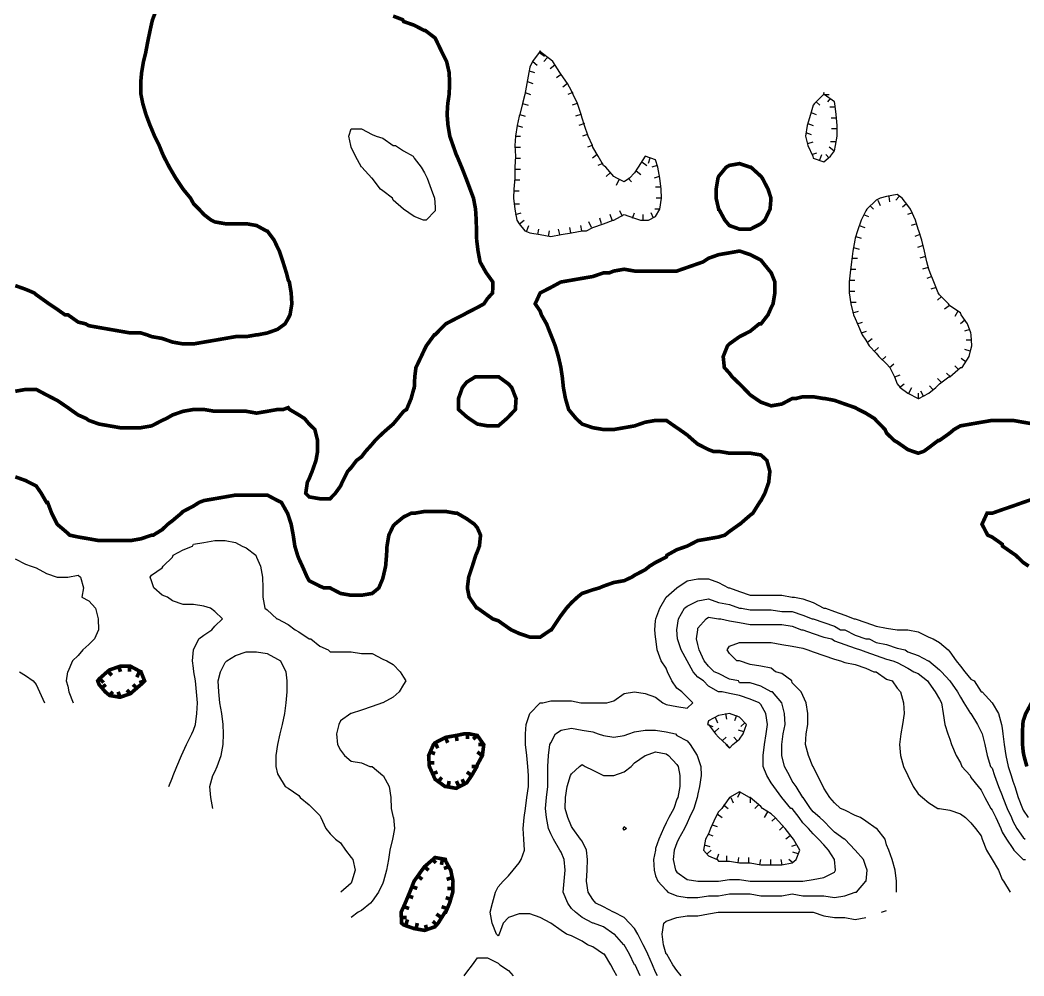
# Model space of a CAD drawing. Extents: x 628896 to 629881, y 4519193 to 4520125.
# Drawn here: x 629273.2 to 629548.8, y 4519193 to 4519455.4 of the extents above; entities that cross this region are included whole.
import ezdxf

# ---------------------------------------------------------------- set-up
doc = ezdxf.new("R2010")
doc.units = 0

msp = doc.modelspace()

# ---------------------------------------------------------------- linework, layer by layer
at = {"layer": 'GSLAYER', "linetype": 'CONTINUOUS', "const_width": 1, "flags": 128}
for points in [[(629271.875, 4519382.5), (629274.6875, 4519381.5), (629277.0625, 4519380.5), (629277.625, 4519380), (629280.4375, 4519378), (629281.125, 4519377.5), (629283.375, 4519376), (629285.5, 4519374.5), (629286.3125, 4519374.5), (629289.125, 4519372.5), (629291.1875, 4519372), (629292.0625, 4519371.5), (629294.875, 4519371), (629297.75, 4519370.5), (629300.625, 4519370), (629303.5, 4519369.5), (629306.375, 4519369.5), (629308, 4519369), (629309.3125, 4519368.5), (629312.1875, 4519368), (629315.0625, 4519367), (629317.9375, 4519366.5), (629320.8125, 4519366.5), (629323.6875, 4519367), (629326.625, 4519367.5), (629329.5, 4519368), (629332.375, 4519368.5), (629335.3125, 4519368.5), (629338.125, 4519369), (629338.4375, 4519369), (629341.0625, 4519369.5), (629343.875, 4519370.5), (629345.9375, 4519372), (629346.8125, 4519373.5), (629347.3125, 4519374.5), (629347.8125, 4519377.5), (629347.625, 4519380.5), (629347.125, 4519383.5), (629346.8125, 4519384), (629346.3125, 4519386), (629345.375, 4519389), (629344.375, 4519392), (629343.875, 4519393), (629342.9375, 4519395), (629341.0625, 4519397.5), (629340.875, 4519397.5), (629338.125, 4519399), (629335.3125, 4519399.5), (629332.375, 4519399.5), (629329.5, 4519399.5), (629326.625, 4519400), (629325.625, 4519400.5), (629323.6875, 4519402), (629322.3125, 4519403.5), (629320.8125, 4519405), (629320, 4519406.5), (629317.9375, 4519409), (629317.9375, 4519409), (629315.9375, 4519412), (629315.0625, 4519413.5), (629314.1875, 4519415), (629312.625, 4519418), (629312.1875, 4519419), (629311.375, 4519421), (629310.125, 4519423.5), (629309.3125, 4519425.5), (629308.875, 4519426.5), (629307.75, 4519429.5), (629306.875, 4519432.5), (629306.375, 4519435), (629306.3125, 4519438), (629306.375, 4519439), (629306.5625, 4519441), (629307.0625, 4519444), (629307.6875, 4519446.5), (629308.25, 4519449.5), (629308.875, 4519452.5), (629309.3125, 4519454.5), (629309.5625, 4519455.5), (629310.5, 4519458)], [(629375.625, 4519456.5), (629378.25, 4519455.5), (629378.5, 4519455), (629381.375, 4519454), (629384.25, 4519452.5), (629384.5, 4519452.5), (629387.125, 4519450.5), (629387.625, 4519449.5), (629389.0625, 4519446.5), (629390.0625, 4519444.5), (629390.3125, 4519444), (629391, 4519441), (629391.125, 4519438), (629391, 4519435), (629390.625, 4519432.5), (629390.4375, 4519429.5), (629390.6875, 4519426.5), (629391.1875, 4519423.5), (629392.0625, 4519421), (629392.9375, 4519418.5), (629393.1875, 4519418), (629394.4375, 4519415), (629395.625, 4519412), (629395.8125, 4519411.5), (629396.75, 4519409), (629397.6875, 4519406.5), (629398.25, 4519403.5), (629398.4375, 4519400.5), (629398.5, 4519397.5), (629398.5625, 4519395), (629398.75, 4519393.5), (629398.9375, 4519392), (629399.5, 4519389), (629401.1875, 4519386), (629401.5625, 4519385.5), (629403, 4519383.5), (629402.9375, 4519380.5), (629401.5625, 4519379), (629400.5625, 4519377.5), (629398.75, 4519376.5), (629395.8125, 4519375), (629394.9375, 4519374.5), (629392.9375, 4519373.5), (629390.0625, 4519372), (629390.0625, 4519372), (629387.125, 4519369), (629386.9375, 4519369), (629384.75, 4519366), (629384.25, 4519365), (629383.3125, 4519363), (629381.875, 4519360), (629381.5625, 4519357.5), (629381.4375, 4519354.5), (629381.375, 4519354.5), (629380.5625, 4519351.5), (629379.3125, 4519348.5), (629378.5, 4519348), (629376.875, 4519346), (629375.625, 4519344.5), (629373.875, 4519343), (629372.75, 4519342), (629370.6875, 4519340), (629369.875, 4519339), (629368.0625, 4519337), (629366.9375, 4519335.5), (629365.5625, 4519334.5), (629364.0625, 4519332.5), (629363.125, 4519331.5), (629361.625, 4519328.5), (629361.1875, 4519327.5), (629359.75, 4519325.5), (629358.3125, 4519324), (629355.5, 4519324), (629352.5625, 4519324.5), (629351.625, 4519325.5), (629352.0625, 4519328.5), (629352.5625, 4519329.5), (629353.375, 4519331.5), (629354.4375, 4519334.5), (629354.875, 4519337), (629354.875, 4519340), (629354.125, 4519343), (629352.5625, 4519344.5), (629351.3125, 4519346), (629349.75, 4519347), (629347.1875, 4519348.5), (629346.8125, 4519349), (629345.4375, 4519348.5), (629343.875, 4519348.5), (629341.0625, 4519348), (629338.125, 4519347.5), (629335.3125, 4519348), (629332.375, 4519348), (629329.5, 4519348), (629326.625, 4519348), (629323.6875, 4519348.5), (629320.8125, 4519348.5), (629317.9375, 4519348), (629315.0625, 4519347), (629313.3125, 4519346), (629312.1875, 4519345.5), (629309.3125, 4519344), (629306.375, 4519343.5), (629303.5, 4519343.5), (629300.625, 4519343.5), (629297.75, 4519344), (629294.875, 4519344.5), (629292.0625, 4519345.5), (629291.375, 4519346), (629289.125, 4519347), (629287, 4519348.5), (629286.3125, 4519349), (629283.375, 4519351), (629282.375, 4519351.5), (629280.4375, 4519352.5), (629277.625, 4519354), (629274.6875, 4519354), (629271.875, 4519353.5)], [(629466.6875, 4519400.5), (629465.0625, 4519403.5), (629465, 4519403.5), (629464.3125, 4519406.5), (629464.3125, 4519409), (629464.8125, 4519412), (629465, 4519412.5), (629467.0625, 4519415), (629467.9375, 4519415.5), (629470.75, 4519416), (629473.6875, 4519415), (629473.875, 4519415), (629476.625, 4519412.5), (629477, 4519412), (629478.5625, 4519409), (629479.375, 4519406.5), (629479.125, 4519403.5), (629477.6875, 4519400.5), (629476.625, 4519399.5), (629473.6875, 4519398), (629470.75, 4519398), (629467.9375, 4519399), (629466.6875, 4519400.5)], [(629271.875, 4519330), (629274.6875, 4519329), (629275.625, 4519328.5), (629277.625, 4519327.5), (629279, 4519325.5), (629280.4375, 4519323), (629280.75, 4519323), (629281.875, 4519320), (629283.375, 4519317), (629286.3125, 4519314.5), (629286.8125, 4519314), (629289.125, 4519313.5), (629292.0625, 4519313), (629294.875, 4519312.5), (629297.75, 4519312.5), (629300.625, 4519312.5), (629303.5, 4519312.5), (629306.375, 4519313), (629309.3125, 4519314), (629309.75, 4519314), (629312.1875, 4519315.5), (629313.75, 4519317), (629315.0625, 4519318), (629317.4375, 4519320), (629317.9375, 4519320.5), (629320.8125, 4519322), (629322.375, 4519323), (629323.6875, 4519323.5), (629326.625, 4519324), (629329.5, 4519324.5), (629332.375, 4519325), (629335.3125, 4519325), (629338.125, 4519325), (629341.0625, 4519325), (629343.875, 4519323.5), (629344.9375, 4519323), (629346.625, 4519320), (629346.8125, 4519319.5), (629347.625, 4519317), (629348.1875, 4519314), (629348.625, 4519311), (629349.375, 4519308.5), (629349.75, 4519307.5), (629350.6875, 4519305.5), (629352, 4519302.5), (629352.5625, 4519301.5), (629355.5, 4519300), (629356.6875, 4519299.5), (629358.3125, 4519299.5), (629361.1875, 4519298), (629364.0625, 4519297.5), (629366.9375, 4519297.5), (629369.875, 4519298), (629371.6875, 4519299.5), (629372.75, 4519302), (629372.875, 4519302.5), (629373.5625, 4519305.5), (629373.8125, 4519308.5), (629373.9375, 4519311), (629374.4375, 4519314), (629375.625, 4519316.5), (629376.0625, 4519317), (629378.5, 4519319), (629380.5625, 4519320), (629381.375, 4519320), (629384.25, 4519320.5), (629387.125, 4519320.5), (629390.0625, 4519320.5), (629392.9375, 4519320), (629393.25, 4519320), (629395.8125, 4519318.5), (629397.9375, 4519317), (629398.75, 4519316), (629399.625, 4519314), (629399.3125, 4519311), (629398.75, 4519309.5), (629398.3125, 4519308.5), (629397.375, 4519305.5), (629396.375, 4519302.5), (629396, 4519299.5), (629396.5, 4519297), (629398.5625, 4519294), (629398.75, 4519294), (629401.5625, 4519292), (629403, 4519291), (629404.5, 4519290.5), (629407.3125, 4519288.5), (629408.0625, 4519288), (629410.25, 4519287), (629413.1875, 4519286), (629416, 4519286), (629418.9375, 4519288), (629419.0625, 4519288), (629421.0625, 4519291), (629421.75, 4519292), (629423.25, 4519294), (629424.625, 4519295.5), (629426.25, 4519297), (629427.5, 4519298), (629430.4375, 4519299), (629432.1875, 4519299.5), (629433.375, 4519300), (629436.1875, 4519301), (629439.0625, 4519301.5), (629441.1875, 4519302.5), (629441.9375, 4519303), (629444.8125, 4519304.5), (629446.0625, 4519305.5), (629447.6875, 4519306.5), (629450.625, 4519308), (629450.8125, 4519308.5), (629453.5, 4519310), (629456.375, 4519311), (629459.25, 4519312.5), (629462.1875, 4519313), (629465, 4519313.5), (629466.6875, 4519314), (629467.9375, 4519315), (629470.75, 4519317), (629470.8125, 4519317), (629473.6875, 4519319.5), (629474.375, 4519320), (629476.25, 4519323), (629476.625, 4519323.5), (629477.6875, 4519325.5), (629478.75, 4519328.5), (629479.0625, 4519331.5), (629478.25, 4519334.5), (629476.625, 4519336), (629473.6875, 4519336.5), (629470.75, 4519336.5), (629467.9375, 4519336.5), (629465, 4519337), (629463.5, 4519337), (629462.1875, 4519337.5), (629459.25, 4519339), (629458.0625, 4519340), (629456.375, 4519341.5), (629454.25, 4519343), (629453.5, 4519343.5), (629450.625, 4519345.5), (629447.6875, 4519345.5), (629444.8125, 4519345), (629441.9375, 4519344), (629439.0625, 4519343.5), (629436.1875, 4519343), (629433.375, 4519343), (629430.4375, 4519343.5), (629427.5, 4519344.5), (629425.875, 4519346), (629424.625, 4519347.5), (629423.8125, 4519348.5), (629422.9375, 4519351.5), (629422.375, 4519354.5), (629422.0625, 4519357.5), (629421.75, 4519359.5), (629421.6875, 4519360), (629421, 4519363), (629420.125, 4519366), (629418.9375, 4519369), (629417.75, 4519372), (629416.3125, 4519374.5), (629416, 4519375.5), (629414.625, 4519377.5), (629416, 4519380.5), (629418.9375, 4519382), (629421.6875, 4519383.5), (629421.75, 4519383.5), (629424.625, 4519384), (629427.5, 4519384.5), (629430.4375, 4519385), (629433.375, 4519386), (629434.9375, 4519386), (629436.1875, 4519386.5), (629439.0625, 4519387), (629441.9375, 4519386.5), (629444.8125, 4519386.5), (629447.6875, 4519386.5), (629450.625, 4519386.5), (629453.5, 4519386.5), (629456.375, 4519387.5), (629459.25, 4519388.5), (629460.6875, 4519389), (629462.1875, 4519390), (629465, 4519391), (629467.9375, 4519391.5), (629470.75, 4519392), (629473.6875, 4519391), (629476.625, 4519389.5), (629477, 4519389), (629479.4375, 4519386), (629480.4375, 4519383.5), (629480.4375, 4519380.5), (629479.9375, 4519377.5), (629479.4375, 4519376.5), (629478.5625, 4519374.5), (629476.625, 4519372), (629476.125, 4519372), (629473.6875, 4519370), (629471.75, 4519369), (629470.75, 4519368.5), (629467.9375, 4519366.5), (629467.4375, 4519366), (629466.25, 4519363), (629466.5625, 4519360), (629467.9375, 4519358.5), (629468.6875, 4519357.5), (629470.75, 4519355.5), (629471.75, 4519354.5), (629473.6875, 4519352.5), (629475.125, 4519351.5), (629476.625, 4519350.5), (629479.4375, 4519349.5), (629482.375, 4519350), (629485.1875, 4519351.5), (629486.1875, 4519351.5), (629488.125, 4519352), (629490.9375, 4519352), (629493.875, 4519351.5), (629494.1875, 4519351.5), (629496.8125, 4519351), (629499.625, 4519350), (629502.5, 4519349), (629503.375, 4519348.5), (629505.375, 4519347.5), (629507.8125, 4519346), (629508.25, 4519345.5), (629510.6875, 4519343), (629511.125, 4519342), (629513.1875, 4519340), (629514.0625, 4519339.5), (629516.9375, 4519337.5), (629518.3125, 4519337), (629519.8125, 4519336.5), (629521.3125, 4519337), (629522.6875, 4519338), (629525.3125, 4519340), (629525.625, 4519340), (629528.4375, 4519342), (629529.625, 4519343), (629531.375, 4519344), (629534.25, 4519344.5), (629537.125, 4519345), (629540.0625, 4519345.5), (629542.875, 4519345.5), (629545.8125, 4519345.5), (629548.625, 4519345), (629551.5625, 4519344.5)], [(629396.5, 4519346), (629395.8125, 4519346.5), (629393.5625, 4519348.5), (629393.5625, 4519351.5), (629394.625, 4519354.5), (629395.8125, 4519356), (629398.25, 4519357.5), (629398.75, 4519357.5), (629401.5625, 4519357.5), (629404.5, 4519357.5), (629404.5625, 4519357.5), (629407.3125, 4519355.5), (629408.1875, 4519354.5), (629409.375, 4519351.5), (629409.1875, 4519348.5), (629407.3125, 4519346.5), (629406.8125, 4519346), (629404.5, 4519344), (629401.5625, 4519344), (629398.75, 4519344.5), (629396.5, 4519346)], [(629551.5625, 4519324), (629548.625, 4519323), (629545.8125, 4519322), (629542.875, 4519321), (629540.0625, 4519320), (629538.6875, 4519320), (629537.3125, 4519317), (629538.875, 4519314), (629540.0625, 4519313.5), (629542.875, 4519311.5), (629542.9375, 4519311), (629545.8125, 4519309), (629546.5625, 4519308.5), (629548.625, 4519306.5), (629550.125, 4519305.5)], [(629304.0625, 4519271), (629306.375, 4519273), (629307.375, 4519274), (629306.375, 4519276.5), (629306.3125, 4519276.5), (629303.5, 4519278), (629300.625, 4519278), (629297.75, 4519277), (629297.125, 4519276.5), (629294.875, 4519274.5), (629294.5, 4519274), (629294.875, 4519273), (629296.5625, 4519271), (629297.75, 4519270), (629300.625, 4519269.5), (629303.5, 4519270.5), (629304.0625, 4519271)], [(629297.4375, 4519276.5), (629298.375, 4519275.5)], [(629300.25, 4519278), (629300.75, 4519276.5)], [(629303.25, 4519278), (629303.25, 4519276.5)], [(629305.9375, 4519276.5), (629305.25, 4519275)], [(629295.1875, 4519274.5), (629296.125, 4519273.5)], [(629307.3125, 4519274), (629305.9375, 4519273.5)], [(629295.5625, 4519272), (629296.75, 4519273)], [(629297.6875, 4519270), (629298.6875, 4519271)], [(629300.625, 4519269.5), (629300.125, 4519271)], [(629303.5, 4519270.5), (629302.5, 4519271.5)], [(629305.25, 4519272), (629304.1875, 4519273)], [(629550.9375, 4519268), (629549.3125, 4519265), (629548.625, 4519263), (629548.5, 4519262), (629548.4375, 4519259.5), (629548.4375, 4519256.5), (629548.625, 4519254.5), (629548.8125, 4519253.5), (629549.625, 4519250.5)], [(629393.875, 4519245), (629395.8125, 4519246), (629397.1875, 4519248), (629398.625, 4519250.5), (629398.75, 4519251), (629400.125, 4519253.5), (629400.5, 4519256.5), (629398.75, 4519259), (629396.3125, 4519259.5), (629395.8125, 4519259.5), (629395.375, 4519259.5), (629392.9375, 4519259), (629390.0625, 4519258.5), (629387.125, 4519257), (629386.6875, 4519256.5), (629385.375, 4519253.5), (629385.5625, 4519250.5), (629386.6875, 4519248), (629387.125, 4519247), (629389.875, 4519245), (629390.0625, 4519245), (629392.9375, 4519244.5), (629393.875, 4519245)], [(629389.9375, 4519258.5), (629390.625, 4519257)], [(629392.9375, 4519259), (629393.1875, 4519257.5)], [(629396, 4519259.5), (629396, 4519258)], [(629398.8125, 4519259), (629397.5625, 4519258)], [(629385.75, 4519254.5), (629387.125, 4519254)], [(629387.1875, 4519257), (629387.875, 4519255.5)], [(629400, 4519253.5), (629398.75, 4519254.5)], [(629400.5, 4519256.5), (629399, 4519256.5)], [(629385.4375, 4519251.5), (629386.9375, 4519251.5)], [(629386.4375, 4519248.5), (629387.8125, 4519249)], [(629397.1875, 4519248), (629395.875, 4519249)], [(629398.625, 4519250.5), (629397.1875, 4519250.5)], [(629388.125, 4519246.5), (629389, 4519247.5)], [(629390.75, 4519245), (629391, 4519246.5)], [(629393.6875, 4519245), (629393, 4519246.5)], [(629395.25, 4519245.5), (629394.5625, 4519247)], [(629388, 4519207.5), (629389.875, 4519210.5), (629390.0625, 4519210.5), (629391.125, 4519213), (629392, 4519216), (629392.0625, 4519219), (629391.4375, 4519222), (629390.0625, 4519224.5), (629389.9375, 4519225), (629387.125, 4519225.5), (629386.5625, 4519225), (629384.25, 4519223), (629383.5, 4519222), (629381.375, 4519219), (629381.375, 4519219), (629380.1875, 4519216), (629378.9375, 4519213), (629378.5, 4519212), (629377.8125, 4519210.5), (629377.9375, 4519207.5), (629378.5, 4519207), (629381.375, 4519206), (629384.25, 4519205.5), (629387.125, 4519206.5), (629388, 4519207.5)], [(629386.4375, 4519225), (629387.375, 4519224)], [(629389.1875, 4519225), (629388.875, 4519223.5)], [(629384.125, 4519223), (629385.375, 4519222)], [(629390.9375, 4519223), (629389.5625, 4519222.5)], [(629382.3125, 4519220.5), (629383.625, 4519219.5)], [(629391.8125, 4519220), (629390.3125, 4519219.5)], [(629380.875, 4519217.5), (629382.25, 4519217)], [(629392, 4519217), (629390.5, 4519217)], [(629379.6875, 4519215), (629381.125, 4519214.5)], [(629391.4375, 4519214), (629390.0625, 4519214.5)], [(629378.625, 4519212), (629380, 4519211.5)], [(629390.4375, 4519211.5), (629388.9375, 4519212)], [(629377.875, 4519209), (629379.375, 4519209)], [(629379.125, 4519207), (629379.5625, 4519208.5)], [(629387.625, 4519207), (629386.5, 4519208)], [(629388.875, 4519209), (629387.5, 4519210)], [(629381.9375, 4519206), (629382.25, 4519207.5)], [(629384.9375, 4519205.5), (629384.5, 4519207)]]:
    msp.add_lwpolyline(points, dxfattribs=at)
at = {"layer": 'GSLAYER', "linetype": 'CONTINUOUS', "flags": 128}
for points in [[(629428.75, 4519397.5), (629430.4375, 4519398.5), (629433.375, 4519399.5), (629436, 4519400.5), (629436.1875, 4519400.5), (629439.0625, 4519402), (629441.9375, 4519401), (629443.5, 4519400.5), (629444.8125, 4519400.5), (629445.75, 4519400.5), (629447.6875, 4519401.5), (629448.875, 4519403.5), (629449.3125, 4519406.5), (629449.25, 4519409), (629448.8125, 4519412), (629448.3125, 4519415), (629447.6875, 4519417), (629444.8125, 4519418), (629442.9375, 4519415), (629441.9375, 4519413.5), (629440.5, 4519412), (629439.0625, 4519411), (629437.0625, 4519412), (629436.1875, 4519412.5), (629434.0625, 4519415), (629433.375, 4519415.5), (629431.9375, 4519418), (629430.4375, 4519420.5), (629430.375, 4519421), (629429.1875, 4519423.5), (629428.1875, 4519426.5), (629427.5, 4519428.5), (629427.25, 4519429.5), (629426.25, 4519432.5), (629425.0625, 4519435), (629424.625, 4519436), (629423.5, 4519438), (629421.75, 4519440.5), (629421.4375, 4519441), (629419.4375, 4519444), (629418.9375, 4519444.5), (629416.3125, 4519446.5), (629416, 4519447), (629415.6875, 4519446.5), (629413.875, 4519444), (629413.1875, 4519442.5), (629412.875, 4519441), (629412.375, 4519438), (629411.8125, 4519435), (629411.1875, 4519432.5), (629410.375, 4519429.5), (629410.25, 4519429), (629409.6875, 4519426.5), (629409.1875, 4519423.5), (629409.0625, 4519421), (629409.1875, 4519418), (629409.0625, 4519415), (629409, 4519412), (629408.75, 4519409), (629408.6875, 4519406.5), (629409, 4519403.5), (629409.625, 4519400.5), (629410.25, 4519399.5), (629411.8125, 4519397.5), (629413.1875, 4519397), (629416, 4519396.5), (629418.9375, 4519396), (629421.75, 4519396.5), (629424.625, 4519397), (629427.5, 4519397.5), (629428.75, 4519397.5)], [(629415.8125, 4519446.5), (629417.1875, 4519445.5)], [(629413.9375, 4519444), (629415.1875, 4519443)], [(629417.9375, 4519445), (629417, 4519444)], [(629420, 4519443), (629418.75, 4519442)], [(629413, 4519441.5), (629414.4375, 4519441)], [(629421.75, 4519440.5), (629420.5, 4519439.5)], [(629412.5, 4519438.5), (629413.9375, 4519438)], [(629423.5, 4519438), (629422.25, 4519437)], [(629411.875, 4519435.5), (629413.375, 4519435)], [(629425, 4519435.5), (629423.625, 4519435)], [(629495.75, 4519418), (629496.8125, 4519419.5), (629497.125, 4519421), (629497.5, 4519423.5), (629497.5, 4519426.5), (629497.3125, 4519429.5), (629496.875, 4519432.5), (629496.8125, 4519433), (629494, 4519435), (629493.875, 4519435.5), (629493.8125, 4519435), (629491.3125, 4519432.5), (629490.9375, 4519432), (629490.1875, 4519429.5), (629489.3125, 4519426.5), (629488.8125, 4519423.5), (629489.5, 4519421), (629490.875, 4519418), (629490.9375, 4519417.5), (629493.875, 4519416.5), (629495.75, 4519418)], [(629493.8125, 4519435), (629495.3125, 4519435)], [(629411.1875, 4519432.5), (629412.6875, 4519432)], [(629426.125, 4519432.5), (629424.75, 4519432)], [(629491.75, 4519433), (629492.8125, 4519432)], [(629495.75, 4519434), (629494.875, 4519433)], [(629497.125, 4519431.5), (629495.5625, 4519431.5)], [(629410.375, 4519429.5), (629411.875, 4519429)], [(629427.125, 4519429.5), (629425.6875, 4519429)], [(629490.375, 4519430), (629491.8125, 4519429.5)], [(629409.6875, 4519426.5), (629411.1875, 4519426)], [(629428.125, 4519427), (629426.625, 4519426.5)], [(629489.5, 4519427), (629490.9375, 4519426.5)], [(629497.375, 4519428.5), (629495.9375, 4519428.5)], [(629384, 4519400.5), (629381.375, 4519401.5), (629378.5, 4519403.5), (629378.4375, 4519403.5), (629375.625, 4519406), (629375.4375, 4519406.5), (629372.75, 4519408.5), (629372.1875, 4519409), (629369.875, 4519412), (629369.75, 4519412), (629367, 4519415), (629366.9375, 4519415), (629365.25, 4519418), (629364.0625, 4519420.5), (629364, 4519421), (629363.5, 4519423.5), (629364.0625, 4519425.5), (629366.9375, 4519425.5), (629369.875, 4519424), (629370.9375, 4519423.5), (629372.75, 4519423), (629375.625, 4519421), (629376.3125, 4519421), (629378.5, 4519419.5), (629381.125, 4519418), (629381.375, 4519417.5), (629383.3125, 4519415), (629384.25, 4519413.5), (629384.9375, 4519412), (629386.0625, 4519409), (629386.9375, 4519406.5), (629387.125, 4519404), (629387.1875, 4519403.5), (629387.125, 4519403), (629384.6875, 4519400.5), (629384.25, 4519400.5), (629384, 4519400.5)], [(629409.1875, 4519423.5), (629410.625, 4519423.5)], [(629429, 4519424), (629427.625, 4519423.5)], [(629488.9375, 4519424.5), (629490.4375, 4519424)], [(629497.5, 4519425.5), (629496, 4519425.5)], [(629409.0625, 4519420.5), (629410.5625, 4519420.5)], [(629430.3125, 4519421), (629429, 4519420.5)], [(629489.5, 4519421.5), (629490.9375, 4519422)], [(629496.625, 4519419.5), (629495.375, 4519420.5)], [(629497.3125, 4519422), (629495.75, 4519422)], [(629431.6875, 4519418.5), (629430.375, 4519417.5)], [(629490.625, 4519418.5), (629492, 4519419)], [(629492.8125, 4519417), (629493.3125, 4519418.5)], [(629495.375, 4519417.5), (629494.4375, 4519418.5)], [(629409.1875, 4519417.5), (629410.625, 4519417.5)], [(629433.1875, 4519416), (629431.8125, 4519415.5)], [(629443.9375, 4519416.5), (629445.25, 4519415.5)], [(629446.125, 4519417.5), (629445.6875, 4519416)], [(629448.125, 4519415.5), (629446.625, 4519415)], [(629409.0625, 4519414.5), (629410.5625, 4519414.5)], [(629435.25, 4519413.5), (629434.125, 4519412.5)], [(629442.375, 4519414), (629443.625, 4519413)], [(629448.6875, 4519412.5), (629447.25, 4519412)], [(629408.9375, 4519411.5), (629410.4375, 4519411.5)], [(629437.5625, 4519411.5), (629436.875, 4519410)], [(629440.1875, 4519412), (629441.0625, 4519411)], [(629449.1875, 4519409.5), (629447.625, 4519409.5)], [(629408.75, 4519408.5), (629410.25, 4519408.5)], [(629449.3125, 4519406.5), (629447.8125, 4519406.5)], [(629519.9375, 4519351.5), (629522.6875, 4519353), (629524.625, 4519354.5), (629525.625, 4519355.5), (629528.25, 4519357.5), (629528.4375, 4519357.5), (629531.375, 4519360), (629531.875, 4519360), (629533.8125, 4519363), (629534.25, 4519365), (629534.5, 4519366), (629534.3125, 4519369), (629534.25, 4519369.5), (629533.3125, 4519372), (629531.625, 4519374.5), (629531.375, 4519375), (629528.4375, 4519377), (629528.125, 4519377.5), (629525.625, 4519380), (629525.3125, 4519380.5), (629524.125, 4519383.5), (629523.0625, 4519386), (629522.6875, 4519387), (629522.1875, 4519389), (629521.5, 4519392), (629520.75, 4519395), (629519.9375, 4519397.5), (629519.8125, 4519398), (629519.0625, 4519400.5), (629517.6875, 4519403.5), (629516.9375, 4519404.5), (629515.375, 4519406.5), (629514.0625, 4519407.5), (629511.125, 4519407), (629509.3125, 4519406.5), (629508.25, 4519406), (629505.6875, 4519403.5), (629505.375, 4519403), (629504.125, 4519400.5), (629503.125, 4519397.5), (629502.5, 4519395.5), (629502.375, 4519395), (629501.875, 4519392), (629501.5, 4519389), (629501.125, 4519386), (629500.8125, 4519383.5), (629500.875, 4519380.5), (629501.3125, 4519377.5), (629502, 4519374.5), (629502.5, 4519373.5), (629503.125, 4519372), (629504.4375, 4519369), (629505.375, 4519367.5), (629506.375, 4519366), (629508.25, 4519364), (629509, 4519363), (629511.125, 4519361), (629512, 4519360), (629513.3125, 4519357.5), (629514.0625, 4519355.5), (629514.875, 4519354.5), (629516.9375, 4519353), (629519.75, 4519351.5), (629519.8125, 4519351.5), (629519.9375, 4519351.5)], [(629511.75, 4519407), (629511.9375, 4519405.5)], [(629514.5625, 4519407), (629513.625, 4519406)], [(629408.8125, 4519405), (629410.3125, 4519405)], [(629506.5, 4519404.5), (629507.5625, 4519403.5)], [(629508.75, 4519406), (629509.375, 4519404.5)], [(629516.625, 4519405), (629515.4375, 4519404)], [(629409.25, 4519402), (629410.75, 4519402.5)], [(629432.875, 4519399.5), (629432.375, 4519401)], [(629435.75, 4519400.5), (629435.25, 4519402)], [(629438.5625, 4519401.5), (629437.875, 4519403)], [(629441.3125, 4519401), (629441.875, 4519402.5)], [(629444.3125, 4519400.5), (629444.3125, 4519402)], [(629447.125, 4519401), (629446.4375, 4519402.5)], [(629448.875, 4519403.5), (629447.4375, 4519403.5)], [(629504.8125, 4519402), (629506.1875, 4519401.5)], [(629518.1875, 4519402.5), (629516.8125, 4519402)], [(629410.3125, 4519399.5), (629411.625, 4519400.5)], [(629412.375, 4519397.5), (629412.875, 4519399)], [(629424.375, 4519397), (629424.125, 4519398.5)], [(629427.4375, 4519397.5), (629427.125, 4519399)], [(629430.0625, 4519398.5), (629429.375, 4519400)], [(629503.625, 4519399), (629505.125, 4519398.5)], [(629519.375, 4519399.5), (629517.875, 4519399)], [(629415.3125, 4519396.5), (629415.625, 4519398)], [(629418.3125, 4519396), (629418.5625, 4519397.5)], [(629421.375, 4519396.5), (629421.0625, 4519398)], [(629502.6875, 4519396), (629504.125, 4519395.5)], [(629520.25, 4519396.5), (629518.875, 4519396)], [(629502.0625, 4519393), (629503.5625, 4519392.5)], [(629521.125, 4519393.5), (629519.5625, 4519393)], [(629501.625, 4519390), (629503.125, 4519390)], [(629521.8125, 4519390.5), (629520.25, 4519390)], [(629522.5, 4519387.5), (629521, 4519387)], [(629501.1875, 4519387), (629502.6875, 4519387)], [(629523.5625, 4519385), (629522.1875, 4519384.5)], [(629500.875, 4519384), (629502.375, 4519384)], [(629524.6875, 4519382), (629523.25, 4519381.5)], [(629500.875, 4519381), (629502.375, 4519381)], [(629526.1875, 4519379.5), (629525.125, 4519378.5)], [(629501.3125, 4519378), (629502.75, 4519378)], [(629528.3125, 4519377), (629527, 4519376)], [(629501.875, 4519375), (629503.375, 4519375.5)], [(629530.6875, 4519375.5), (629529.8125, 4519374)], [(629503.0625, 4519372), (629504.5, 4519372.5)], [(629532.5625, 4519373), (629531.375, 4519372)], [(629504.25, 4519369.5), (629505.625, 4519370)], [(629505.875, 4519367), (629507.125, 4519368)], [(629534, 4519370.5), (629532.5, 4519370)], [(629507.8125, 4519364.5), (629508.9375, 4519365.5)], [(629534.375, 4519367.5), (629532.9375, 4519367.5)], [(629509.8125, 4519362), (629510.875, 4519363)], [(629532.9375, 4519361.5), (629531.5625, 4519362.5)], [(629534.0625, 4519364.5), (629532.5625, 4519365)], [(629511.9375, 4519360), (629513.125, 4519361)], [(629530.875, 4519359.5), (629529.875, 4519360.5)], [(629513.375, 4519357.5), (629514.875, 4519358)], [(629526.0625, 4519356), (629525.125, 4519357)], [(629528.625, 4519357.5), (629527.5625, 4519358.5)], [(629514.6875, 4519354.5), (629515.9375, 4519355.5)], [(629517.1875, 4519353), (629518, 4519354.5)], [(629523.8125, 4519354), (629522.875, 4519355)], [(629519.875, 4519351.5), (629519.875, 4519353)], [(629521.3125, 4519352), (629520.5, 4519353.5)], [(629314, 4519245), (629315.0625, 4519247.5), (629315.1875, 4519248), (629316.1875, 4519250.5), (629317.5, 4519253.5), (629317.9375, 4519254.5), (629318.875, 4519256.5), (629320.375, 4519259.5), (629320.8125, 4519260.5), (629321.3125, 4519262), (629321.75, 4519265), (629321.9375, 4519268), (629321.625, 4519271), (629321.3125, 4519274), (629320.875, 4519276.5), (629320.8125, 4519277.5), (629320.5625, 4519279.5), (629320.8125, 4519282.5), (629322.3125, 4519285.5), (629323.6875, 4519286.5), (629325.8125, 4519288), (629326.625, 4519289), (629328.75, 4519291), (629326.625, 4519293), (629325.4375, 4519294), (629323.6875, 4519294.5), (629320.8125, 4519295), (629317.9375, 4519295), (629315.0625, 4519296), (629313.625, 4519297), (629312.1875, 4519297.5), (629309.9375, 4519299.5), (629309.3125, 4519301.5), (629308.9375, 4519302.5), (629309.3125, 4519303), (629312.1875, 4519305), (629312.4375, 4519305.5), (629315.0625, 4519308), (629315.25, 4519308.5), (629317.9375, 4519310), (629320.5625, 4519311), (629320.8125, 4519311.5), (629323.6875, 4519312), (629326.625, 4519312.5), (629329.5, 4519312.5), (629332.375, 4519312), (629334.1875, 4519311), (629335.3125, 4519310.5), (629337.9375, 4519308.5), (629338.125, 4519308), (629339.1875, 4519305.5), (629339.75, 4519302.5), (629339.8125, 4519299.5), (629339.8125, 4519297), (629340.375, 4519294), (629341.0625, 4519293.5), (629343.6875, 4519291), (629343.875, 4519291), (629346.8125, 4519289.5), (629348.75, 4519288), (629349.75, 4519287.5), (629352.5625, 4519285.5), (629353.0625, 4519285.5), (629355.5, 4519283.5), (629357.8125, 4519282.5), (629358.3125, 4519282), (629361.1875, 4519282), (629364.0625, 4519282), (629366.9375, 4519281.5), (629369.875, 4519281.5), (629372.75, 4519280), (629373.875, 4519279.5), (629375.625, 4519278.5), (629377.5625, 4519276.5), (629378.5, 4519275), (629379.125, 4519274), (629378.5, 4519273), (629377.25, 4519271), (629375.625, 4519269.5), (629372.75, 4519268), (629372.6875, 4519268), (629369.875, 4519267), (629366.9375, 4519266), (629364.0625, 4519265), (629364, 4519265), (629361.1875, 4519263), (629360.75, 4519262), (629360.0625, 4519259.5), (629360.3125, 4519256.5), (629361.1875, 4519255), (629362.25, 4519253.5), (629364.0625, 4519252), (629366.9375, 4519251.5), (629369.25, 4519250.5), (629369.875, 4519250.5), (629372.75, 4519248), (629372.875, 4519248), (629374.5, 4519245), (629375, 4519242), (629375.125, 4519239), (629375.625, 4519236.5), (629375.6875, 4519236.5), (629376, 4519233.5), (629375.625, 4519231.5), (629375.4375, 4519230.5), (629374.75, 4519227.5), (629374.3125, 4519225), (629373.8125, 4519222), (629372.9375, 4519219), (629372.75, 4519218.5), (629371.625, 4519216), (629369.875, 4519213.5), (629369.4375, 4519213), (629366.9375, 4519211), (629366, 4519210.5), (629364.0625, 4519209)], [(629271.875, 4519307.5), (629274.6875, 4519306), (629276.25, 4519305.5), (629277.625, 4519305), (629280.4375, 4519303.5), (629283.375, 4519302.5), (629283.6875, 4519302.5), (629286.3125, 4519302.5), (629289.125, 4519303), (629289.8125, 4519302.5), (629290.5625, 4519299.5), (629290.125, 4519297), (629292.0625, 4519296), (629293.875, 4519294), (629294.625, 4519291), (629294.6875, 4519288), (629293.625, 4519285.5), (629292.0625, 4519284), (629290.375, 4519282.5), (629289.125, 4519281), (629287.5625, 4519279.5), (629286.3125, 4519276.5), (629286.1875, 4519276.5), (629285.875, 4519274), (629286.3125, 4519272.5), (629286.5625, 4519271), (629287.75, 4519268)], [(629437, 4519193), (629436.1875, 4519194.5), (629435.4375, 4519196), (629433.6875, 4519199), (629433.375, 4519199), (629430.4375, 4519201), (629429, 4519201.5), (629427.5, 4519202.5), (629424.625, 4519204), (629423.1875, 4519204.5), (629421.75, 4519205.5), (629418.9375, 4519207.5), (629416, 4519209), (629413.1875, 4519210), (629410.25, 4519210), (629407.3125, 4519209), (629405.875, 4519207.5), (629404.75, 4519204.5), (629404.5, 4519204), (629404, 4519204.5), (629402.8125, 4519207.5), (629402.25, 4519210.5), (629402.9375, 4519213), (629403.6875, 4519216), (629404.5, 4519217.5), (629405.875, 4519219), (629407.3125, 4519220.5), (629408.5625, 4519222), (629410.25, 4519224), (629410.8125, 4519225), (629411.6875, 4519227.5), (629411.5, 4519230.5), (629411.3125, 4519233.5), (629411.625, 4519236.5), (629412, 4519239), (629412.375, 4519242), (629412.75, 4519245), (629412.75, 4519248), (629412.5625, 4519250.5), (629412.3125, 4519253.5), (629411.9375, 4519256.5), (629411.9375, 4519259.5), (629412.1875, 4519262), (629413.1875, 4519265), (629416, 4519268), (629416.6875, 4519268), (629418.9375, 4519268.5), (629421.75, 4519268.5), (629424.625, 4519268.5), (629427.125, 4519268), (629427.5, 4519268), (629430.4375, 4519268), (629433.375, 4519268), (629434.3125, 4519268), (629436.1875, 4519268.5), (629439.0625, 4519270.5), (629441.9375, 4519271), (629444.8125, 4519270.5), (629447.6875, 4519269.5), (629449.6875, 4519268), (629450.625, 4519267.5), (629453.5, 4519267), (629456.375, 4519266.5), (629457.875, 4519268), (629456.375, 4519269.5), (629454.875, 4519271), (629453.5, 4519272), (629452.1875, 4519274), (629450.9375, 4519276.5), (629450.625, 4519277.5), (629449.25, 4519279.5), (629448.125, 4519282.5), (629447.75, 4519285.5), (629447.6875, 4519286), (629447.5, 4519288), (629447.6875, 4519290.5), (629447.75, 4519291), (629448.8125, 4519294), (629450.625, 4519297), (629453.5, 4519299.5), (629453.5, 4519299.5), (629456.375, 4519301.5), (629459.25, 4519302), (629462.1875, 4519302), (629465, 4519301), (629467.75, 4519299.5), (629467.9375, 4519299.5), (629470.75, 4519298.5), (629473.6875, 4519297.5), (629476.625, 4519297.5), (629479.4375, 4519297.5), (629482.375, 4519297.5), (629485.1875, 4519297), (629485.8125, 4519297), (629488.125, 4519296.5), (629490.9375, 4519295.5), (629493.875, 4519294), (629494.375, 4519294), (629496.8125, 4519293), (629499.625, 4519292), (629502.25, 4519291), (629502.5, 4519291), (629505.375, 4519290), (629508.25, 4519289), (629511.125, 4519288.5), (629514, 4519288), (629514.0625, 4519288), (629516.9375, 4519288), (629519.8125, 4519287.5), (629522.6875, 4519286), (629523.9375, 4519285.5), (629525.625, 4519284.5), (629528.0625, 4519282.5), (629528.4375, 4519282), (629530.25, 4519279.5), (629531.375, 4519278), (629532.625, 4519276.5), (629534.25, 4519274.5), (629535.1875, 4519274), (629537.125, 4519271), (629537.3125, 4519271), (629540.0625, 4519268), (629540.125, 4519268), (629541.875, 4519265), (629542.6875, 4519262), (629542.875, 4519261), (629543.0625, 4519259.5), (629543.4375, 4519256.5), (629543.875, 4519253.5), (629544.5, 4519250.5), (629545.3125, 4519248), (629545.8125, 4519246.5), (629546.3125, 4519245), (629547.25, 4519242), (629548.4375, 4519239), (629548.625, 4519238.5), (629550, 4519236.5)], [(629443.4375, 4519193), (629442.0625, 4519196), (629441.9375, 4519196), (629440.5625, 4519199), (629439.0625, 4519201.5), (629438.9375, 4519201.5), (629436.375, 4519204.5), (629436.1875, 4519204.5), (629433.375, 4519206.5), (629430.625, 4519207.5), (629430.4375, 4519207.5), (629427.5, 4519209), (629425.6875, 4519210.5), (629424.625, 4519211.5), (629423.625, 4519213), (629422.3125, 4519216), (629422.5625, 4519219), (629422.8125, 4519222), (629422.5625, 4519225), (629421.75, 4519227), (629421.4375, 4519227.5), (629419.625, 4519230.5), (629418.9375, 4519232), (629418.3125, 4519233.5), (629417.6875, 4519236.5), (629417.4375, 4519239), (629417.6875, 4519242), (629418.0625, 4519245), (629418.0625, 4519248), (629418.0625, 4519250.5), (629418.25, 4519253.5), (629418.625, 4519256.5), (629418.9375, 4519257), (629420.1875, 4519259.5), (629421.75, 4519260.5), (629424.625, 4519261), (629427.5, 4519260.5), (629430.4375, 4519260), (629431.875, 4519259.5), (629433.375, 4519259), (629436.1875, 4519258.5), (629439.0625, 4519259), (629440.3125, 4519259.5), (629441.9375, 4519260), (629444.8125, 4519260.5), (629447.6875, 4519260.5), (629450.625, 4519260), (629453.1875, 4519259.5), (629453.5, 4519259), (629456.375, 4519257.5), (629457.1875, 4519256.5), (629459.125, 4519253.5), (629459.25, 4519253), (629460.125, 4519250.5), (629460.1875, 4519248), (629459.75, 4519245), (629459.25, 4519243), (629459.0625, 4519242), (629458.1875, 4519239), (629457, 4519236.5), (629456.375, 4519235), (629455.625, 4519233.5), (629453.9375, 4519230.5), (629453.5, 4519229.5), (629452.8125, 4519227.5), (629452.5, 4519225), (629453.1875, 4519222), (629453.5, 4519221.5), (629456.375, 4519219.5), (629459.25, 4519219), (629462.1875, 4519219), (629465, 4519219), (629467.9375, 4519219.5), (629470.75, 4519219.5), (629473.6875, 4519219), (629476.625, 4519219), (629478.375, 4519219), (629479.4375, 4519219), (629482.375, 4519219), (629483.5625, 4519219), (629485.1875, 4519219), (629488.125, 4519219), (629490.9375, 4519219.5), (629493.875, 4519220), (629496.8125, 4519221.5), (629497.125, 4519222), (629496.8125, 4519225), (629496.8125, 4519225), (629495.125, 4519227.5), (629493.875, 4519229), (629492.4375, 4519230.5), (629490.9375, 4519232), (629489.6875, 4519233.5), (629488.125, 4519235), (629487.125, 4519236.5), (629485.1875, 4519239), (629484.8125, 4519239), (629482.375, 4519242), (629482.375, 4519242), (629480.1875, 4519245), (629479.4375, 4519246), (629478.25, 4519248), (629477.1875, 4519250.5), (629477.1875, 4519253.5), (629477.5625, 4519256.5), (629478.0625, 4519259.5), (629478.375, 4519262), (629477.9375, 4519265), (629476.625, 4519267.5), (629476.125, 4519268), (629473.6875, 4519269), (629470.75, 4519270), (629467.9375, 4519270.5), (629465.9375, 4519271), (629465, 4519271), (629462.1875, 4519272.5), (629460.8125, 4519274), (629459.25, 4519275), (629458, 4519276.5), (629456.375, 4519279.5), (629456.3125, 4519279.5), (629454.75, 4519282.5), (629453.6875, 4519285.5), (629453.5, 4519288), (629454, 4519291), (629455.625, 4519294), (629456.375, 4519294.5), (629459.25, 4519296), (629462.1875, 4519296.5), (629465, 4519295.5), (629467.9375, 4519295), (629470.75, 4519294), (629471.25, 4519294), (629473.6875, 4519293.5), (629476.625, 4519293.5), (629479.4375, 4519293.5), (629482.375, 4519293), (629485.1875, 4519293), (629488.125, 4519292), (629490.6875, 4519291), (629490.9375, 4519291), (629493.875, 4519290), (629496.8125, 4519289), (629498.5, 4519288), (629499.625, 4519288), (629502.5, 4519286.5), (629505.375, 4519285.5), (629506.375, 4519285.5), (629508.25, 4519284.5), (629511.125, 4519284), (629514.0625, 4519283), (629516.25, 4519282.5), (629516.9375, 4519282), (629519.8125, 4519281), (629522.5, 4519279.5), (629522.6875, 4519279.5), (629525.625, 4519277), (629526.1875, 4519276.5), (629528.4375, 4519274), (629528.5, 4519274), (629530.5625, 4519271), (629531.375, 4519269.5), (629532.3125, 4519268), (629534.1875, 4519265), (629534.25, 4519265), (629536.0625, 4519262), (629537.125, 4519260), (629537.3125, 4519259.5), (629538.0625, 4519256.5), (629538.75, 4519253.5), (629539.625, 4519250.5), (629540.0625, 4519250), (629540.75, 4519248), (629541.8125, 4519245), (629542.875, 4519242.5), (629543.0625, 4519242), (629544.25, 4519239), (629545.4375, 4519236.5), (629545.8125, 4519235.5), (629546.875, 4519233.5), (629548.625, 4519231), (629549.125, 4519230.5)], [(629448.1875, 4519193), (629447.6875, 4519194), (629446.8125, 4519196), (629445.5625, 4519199), (629444.8125, 4519200.5), (629444.3125, 4519201.5), (629442.8125, 4519204.5), (629441.9375, 4519206), (629440.5625, 4519207.5), (629439.0625, 4519209), (629436.1875, 4519210.5), (629436.125, 4519210.5), (629433.375, 4519212), (629431.25, 4519213), (629430.4375, 4519214), (629429.1875, 4519216), (629428.75, 4519219), (629428.875, 4519222), (629429, 4519225), (629428.6875, 4519227.5), (629427.5, 4519230), (629427.0625, 4519230.5), (629425, 4519233.5), (629424.625, 4519234), (629423.625, 4519236.5), (629422.8125, 4519239), (629422.9375, 4519242), (629423.4375, 4519245), (629424.3125, 4519248), (629424.625, 4519248.5), (629426.75, 4519250.5), (629427.5, 4519251), (629428.375, 4519250.5), (629430.4375, 4519249.5), (629433.375, 4519248), (629436.1875, 4519248), (629439.0625, 4519249), (629441, 4519250.5), (629441.9375, 4519251.5), (629444.8125, 4519253.5), (629444.875, 4519253.5), (629447.6875, 4519254.5), (629450.625, 4519254), (629451.25, 4519253.5), (629453.5, 4519251), (629453.875, 4519250.5), (629454.375, 4519248), (629454.375, 4519245), (629453.75, 4519242), (629453.5, 4519241.5), (629452.6875, 4519239), (629451.3125, 4519236.5), (629450.625, 4519235), (629449.875, 4519233.5), (629448.5625, 4519230.5), (629447.6875, 4519228), (629447.625, 4519227.5), (629447.125, 4519225), (629447.25, 4519222), (629447.6875, 4519220.5), (629448.3125, 4519219), (629450.625, 4519216.5), (629451.0625, 4519216), (629453.5, 4519215), (629456.375, 4519214.5), (629459.25, 4519214.5), (629462.1875, 4519215), (629465, 4519215), (629467.9375, 4519215.5), (629470.75, 4519215.5), (629473.6875, 4519215.5), (629476.625, 4519215), (629479.4375, 4519215), (629482.375, 4519215), (629485.1875, 4519215.5), (629488.125, 4519215), (629490.9375, 4519215), (629493.875, 4519215), (629496.8125, 4519214.5), (629499.625, 4519215), (629502.5, 4519216), (629502.875, 4519216), (629505.375, 4519219), (629505.5, 4519219), (629505.8125, 4519222), (629505.375, 4519223), (629504.8125, 4519225), (629502.5, 4519227.5), (629499.625, 4519230.5), (629499.4375, 4519230.5), (629496.8125, 4519232.5), (629495.8125, 4519233.5), (629493.875, 4519235.5), (629492.8125, 4519236.5), (629490.9375, 4519238), (629490.1875, 4519239), (629488.1875, 4519242), (629488.125, 4519242), (629486.25, 4519245), (629485.1875, 4519246.5), (629484.5, 4519248), (629483.0625, 4519250.5), (629482.375, 4519253.5), (629482.375, 4519256.5), (629482.75, 4519259.5), (629483.25, 4519262), (629483.0625, 4519265), (629482.375, 4519268), (629482.375, 4519268), (629479.75, 4519271), (629479.4375, 4519271), (629476.625, 4519272.5), (629473.6875, 4519273.5), (629470.75, 4519273.5), (629470.4375, 4519274), (629467.9375, 4519274.5), (629465, 4519276), (629463.8125, 4519276.5), (629462.1875, 4519278), (629461, 4519279.5), (629459.6875, 4519282.5), (629459.25, 4519284), (629458.9375, 4519285.5), (629459.25, 4519288), (629459.25, 4519288.5), (629461.5625, 4519291), (629462.1875, 4519291.5), (629465, 4519291), (629465.5625, 4519291), (629467.9375, 4519290.5), (629470.75, 4519290), (629473.6875, 4519289.5), (629476.625, 4519289.5), (629479.4375, 4519289.5), (629482.375, 4519289.5), (629485.1875, 4519289), (629487.75, 4519288), (629488.125, 4519288), (629490.9375, 4519287), (629493.875, 4519286), (629496.0625, 4519285.5), (629496.8125, 4519285), (629499.625, 4519284), (629502.5, 4519283), (629503.9375, 4519282.5), (629505.375, 4519282), (629508.25, 4519281), (629511.125, 4519280), (629512.8125, 4519279.5), (629514.0625, 4519279), (629516.9375, 4519277.5), (629518.5625, 4519276.5), (629519.8125, 4519276), (629522.375, 4519274), (629522.6875, 4519273.5), (629524.4375, 4519271), (629525.625, 4519269), (629526.1875, 4519268), (629526.6875, 4519265), (629527.0625, 4519262), (629527.9375, 4519259.5), (629528.4375, 4519258), (629528.9375, 4519256.5), (629530.1875, 4519253.5), (629531.375, 4519251.5), (629531.75, 4519250.5), (629534.0625, 4519248), (629534.25, 4519247.5), (629536.25, 4519245), (629537.125, 4519244), (629538.125, 4519242), (629539.75, 4519239), (629540.0625, 4519238.5), (629541.125, 4519236.5), (629542.5, 4519233.5), (629542.875, 4519232.5), (629544.0625, 4519230.5), (629545.8125, 4519228), (629546.0625, 4519227.5), (629548.625, 4519225), (629549.25, 4519225)], [(629513.8125, 4519216), (629513.8125, 4519219), (629513.5, 4519222), (629512.6875, 4519225), (629511.75, 4519227.5), (629511.125, 4519229), (629510.6875, 4519230.5), (629508.4375, 4519233.5), (629508.25, 4519233.5), (629505.375, 4519235.5), (629503.9375, 4519236.5), (629502.5, 4519237), (629499.625, 4519238.5), (629498.5, 4519239), (629496.8125, 4519240.5), (629495.5625, 4519242), (629493.875, 4519244.5), (629493.6875, 4519245), (629492.125, 4519248), (629490.9375, 4519250.5), (629490.875, 4519250.5), (629489.6875, 4519253.5), (629488.8125, 4519256.5), (629489.0625, 4519259.5), (629489.5, 4519262), (629489.5, 4519265), (629489, 4519268), (629488.125, 4519270), (629487.625, 4519271), (629485.1875, 4519273.5), (629485.0625, 4519274), (629482.375, 4519276), (629480.625, 4519276.5), (629479.4375, 4519277.5), (629476.625, 4519278), (629473.6875, 4519278.5), (629470.75, 4519279.5), (629470, 4519279.5), (629467.9375, 4519281.5), (629467.3125, 4519282.5), (629467.9375, 4519283.5), (629470.75, 4519284.5), (629473.6875, 4519284.5), (629476.625, 4519284.5), (629479.4375, 4519284.5), (629482.375, 4519284), (629485.1875, 4519283.5), (629488.125, 4519283), (629489.5, 4519282.5), (629490.9375, 4519282), (629493.875, 4519281), (629496.8125, 4519280), (629498.4375, 4519279.5), (629499.625, 4519279), (629502.5, 4519278.5), (629505.375, 4519277.5), (629507.625, 4519276.5), (629508.25, 4519276.5), (629511.125, 4519274.5), (629512.625, 4519274), (629514.0625, 4519272), (629514.9375, 4519271), (629515.75, 4519268), (629515.9375, 4519265), (629515.4375, 4519262), (629515.0625, 4519259.5), (629514.6875, 4519256.5), (629514.9375, 4519253.5), (629515.75, 4519250.5), (629516.9375, 4519248), (629516.9375, 4519248), (629518.375, 4519245), (629519.8125, 4519243), (629521, 4519242), (629522.6875, 4519240.5), (629525.1875, 4519239), (629525.625, 4519239), (629528.4375, 4519238.5), (629531.375, 4519237.5), (629532.75, 4519236.5), (629534.25, 4519235), (629535.5625, 4519233.5), (629537.125, 4519231.5), (629537.375, 4519230.5), (629538.5625, 4519227.5), (629540.0625, 4519225), (629540.125, 4519225), (629541.8125, 4519222), (629542.875, 4519219.5), (629543.1875, 4519219), (629545, 4519216)], [(629326.125, 4519239), (629325.5625, 4519242), (629325.3125, 4519245), (629326.125, 4519248), (629326.625, 4519249), (629327.3125, 4519250.5), (629328.375, 4519253.5), (629328.9375, 4519256.5), (629329.0625, 4519259.5), (629328.9375, 4519262), (629328.5625, 4519265), (629328.0625, 4519268), (629327.75, 4519271), (629327.5625, 4519274), (629328.1875, 4519276.5), (629329.5, 4519279), (629329.9375, 4519279.5), (629332.375, 4519281), (629335.3125, 4519282), (629338.125, 4519282), (629341.0625, 4519281.5), (629343.875, 4519280), (629344.6875, 4519279.5), (629346.125, 4519276.5), (629346.4375, 4519274), (629346.4375, 4519271), (629346.1875, 4519268), (629345.75, 4519265), (629345.125, 4519262), (629344.5, 4519259.5), (629343.875, 4519256.5), (629343.375, 4519253.5), (629343.375, 4519250.5), (629343.875, 4519248.5), (629344.1875, 4519248), (629346, 4519245), (629346.8125, 4519244.5), (629349.75, 4519242.5), (629350.125, 4519242), (629352.5625, 4519240), (629353.5625, 4519239), (629355.5, 4519237), (629355.75, 4519236.5), (629357.125, 4519233.5), (629358.3125, 4519232), (629359.8125, 4519230.5), (629361.1875, 4519229.5), (629362.5, 4519227.5), (629364.0625, 4519225.5), (629364.5625, 4519225), (629365.1875, 4519222), (629364.3125, 4519219), (629364.0625, 4519218.5), (629361.25, 4519216)], [(629273.0625, 4519276.5), (629274.6875, 4519275.5), (629276.8125, 4519274), (629277.625, 4519273), (629278.5625, 4519271), (629279.875, 4519268)], [(629468.875, 4519256.5), (629470.75, 4519258), (629471.75, 4519259.5), (629472.6875, 4519262), (629470.75, 4519264), (629467.9375, 4519265), (629465, 4519264.5), (629462.1875, 4519263), (629461.9375, 4519262), (629462.1875, 4519262), (629464.125, 4519259.5), (629465, 4519258.5), (629467.125, 4519256.5), (629467.9375, 4519255.5), (629468.875, 4519256.5)], [(629464, 4519264), (629464.6875, 4519262.5)], [(629466.875, 4519265), (629467.125, 4519263.5)], [(629469.875, 4519264.5), (629469.3125, 4519263)], [(629461.9375, 4519262), (629463.4375, 4519261.5)], [(629463.9375, 4519260), (629465.0625, 4519261)], [(629471.9375, 4519260), (629470.4375, 4519260.5)], [(629472.1875, 4519262.5), (629471.0625, 4519261.5)], [(629465.9375, 4519257.5), (629467.0625, 4519258.5)], [(629470.0625, 4519257.5), (629469.125, 4519258.5)], [(629468, 4519255.5), (629466.9375, 4519256.5)], [(629486.25, 4519225), (629487.25, 4519227.5), (629485.5625, 4519230.5), (629485.1875, 4519231), (629483.25, 4519233.5), (629482.375, 4519234.5), (629480.5, 4519236.5), (629479.4375, 4519237.5), (629477, 4519239), (629476.625, 4519239.5), (629473.6875, 4519242), (629473.5, 4519242), (629470.75, 4519243.5), (629467.9375, 4519242), (629465.875, 4519239), (629465, 4519238), (629464.125, 4519236.5), (629462.75, 4519233.5), (629462.1875, 4519232), (629461.375, 4519230.5), (629460.8125, 4519227.5), (629462.1875, 4519226), (629464.625, 4519225), (629465, 4519224.5), (629467.9375, 4519224.5), (629470.75, 4519224), (629473.6875, 4519224), (629476.625, 4519223.5), (629479.4375, 4519223.5), (629482.375, 4519223.5), (629485.1875, 4519224), (629486.25, 4519225)], [(629468.3125, 4519242), (629469, 4519240.5)], [(629470.9375, 4519243.5), (629470.1875, 4519242)], [(629473.6875, 4519242), (629473.6875, 4519240.5)], [(629466.375, 4519240), (629467.625, 4519239)], [(629475.9375, 4519240), (629474.9375, 4519239)], [(629464.625, 4519237.5), (629465.9375, 4519236.5)], [(629478.375, 4519238), (629477.5, 4519236.5)], [(629480.6875, 4519236.5), (629479.5625, 4519235.5)], [(629438.75, 4519233.5), (629439.0625, 4519234), (629439.6875, 4519233.5), (629439.0625, 4519233), (629438.75, 4519233.5)], [(629463.25, 4519234.5), (629464.625, 4519234)], [(629482.75, 4519234), (629481.6875, 4519233)], [(629462.0625, 4519232), (629463.4375, 4519231.5)], [(629484.625, 4519231.5), (629483.4375, 4519230.5)], [(629461.0625, 4519229), (629462.5625, 4519228.5)], [(629461.875, 4519226.5), (629462.9375, 4519227.5)], [(629486.375, 4519229), (629485, 4519228.5)], [(629464.5, 4519225), (629465.0625, 4519226.5)], [(629467.25, 4519224.5), (629467.25, 4519226)], [(629470.375, 4519224), (629470.5625, 4519225.5)], [(629473.3125, 4519224), (629473.3125, 4519225.5)], [(629476.3125, 4519223.5), (629476.625, 4519225)], [(629479.375, 4519223.5), (629479.375, 4519225)], [(629482.4375, 4519223.5), (629482.1875, 4519225)], [(629485.375, 4519224), (629484.3125, 4519225)], [(629486.875, 4519226.5), (629485.375, 4519227)], [(629509.6875, 4519210.5), (629511.125, 4519211)], [(629454.75, 4519193), (629453.5, 4519194.5), (629452.4375, 4519196), (629450.75, 4519199), (629450.625, 4519199), (629449.875, 4519201.5), (629449.5, 4519204.5), (629449.9375, 4519207.5), (629450.625, 4519208), (629453.5, 4519209), (629456.375, 4519209.5), (629459.25, 4519209.5), (629462.1875, 4519210), (629464.875, 4519210.5), (629465, 4519210.5), (629467.9375, 4519210.5), (629470.75, 4519210.5), (629473.6875, 4519210.5), (629476.625, 4519210.5), (629479.4375, 4519210.5), (629482.375, 4519210.5), (629485.1875, 4519210.5), (629488.125, 4519210.5), (629490.75, 4519210.5), (629490.9375, 4519210.5), (629493.875, 4519209.5), (629496.8125, 4519209), (629499.625, 4519209), (629502.5, 4519208.5), (629505.375, 4519209)], [(629395.125, 4519193), (629395.8125, 4519194), (629397.4375, 4519196), (629398.75, 4519198), (629401.5625, 4519198), (629404.5, 4519196.5), (629404.9375, 4519196), (629407.3125, 4519194.5), (629408.5625, 4519193)]]:
    msp.add_lwpolyline(points, dxfattribs=at)

doc.saveas('drawing.dxf')
